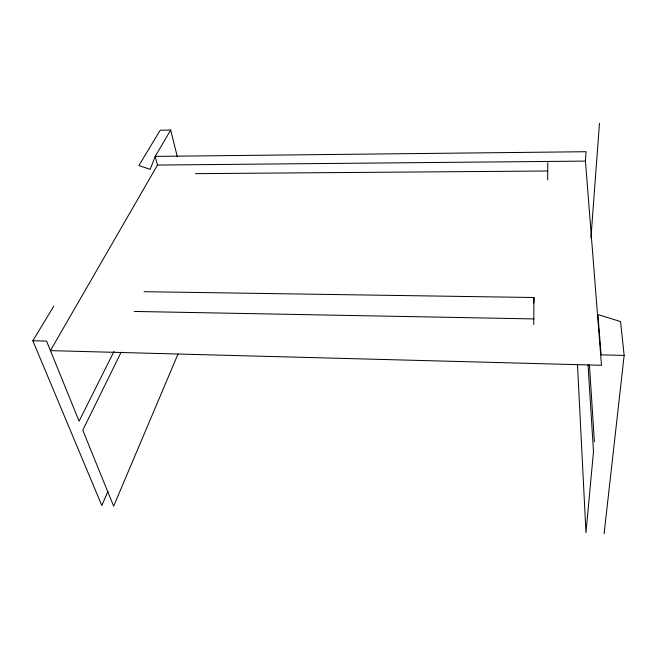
<?xml version="1.0" encoding="UTF-8"?>
<svg xmlns="http://www.w3.org/2000/svg" width="657" height="657" viewBox="0 0 657 657"><rect width="100%" height="100%" fill="white"/><g stroke="black" fill="none" stroke-linecap="round" stroke-linejoin="round"><path stroke-width="0.99" d="M533.755 324.525L533.936 297.514L144.088 291.692M533.78 303.074L533.936 297.514M547.667 179.87L547.798 162.739M170.68 130.078L155.2 156.399L157.491 165.047L50.425 350.624L601.492 365.3L585.444 161.105L586.06 151.718L155.2 156.399L150.215 169.317L138.849 165.564L160.209 130.242L170.68 130.078L177.324 156.818M590.939 237.916L599.463 123.294M604.103 533.706L624.15 355.421L620.553 321.585L597.919 314.555L601.114 354.846L624.15 355.421M178.039 353.983L113.645 506.169L82.774 430.22L121.159 352.16M107.945 491.42L101.81 505.504L32.85 340.753L53.767 306.187M114.022 351.405L79.095 421.162L46.557 341.098L32.85 340.753M157.491 165.047L585.444 161.105M195.384 173.653L547.495 171.009M134.209 311.434L533.927 318.916M589.452 365.078L594.396 441.833M588.04 364.758L593.493 451.581L585.97 532.687L577.487 364.709"/></g></svg>
